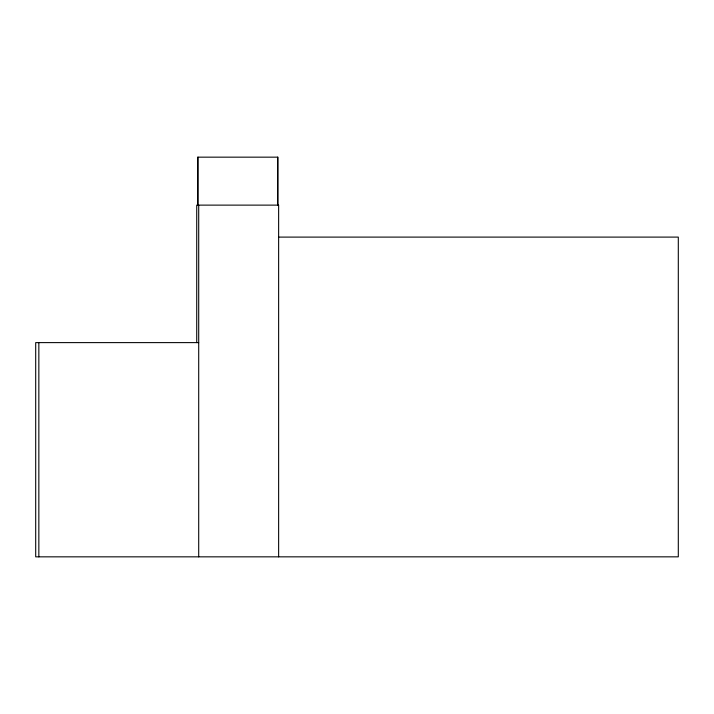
<?xml version="1.0" encoding="UTF-8"?>
<svg xmlns="http://www.w3.org/2000/svg" width="714" height="714" viewBox="0 0 714 714"><rect width="100%" height="100%" fill="white"/><g stroke="black" fill="none" stroke-linecap="round" stroke-linejoin="round"><path stroke-width="1.07" d="M278.594 237.102L678.3 237.102L678.3 556.84L35.7 556.84L35.7 342.613L198.706 342.613M278.638 556.84L278.638 205.123L198.01 205.123L198.01 157.16M277.942 205.123L277.942 157.16L197.662 157.16L197.662 205.123L196.725 205.123L196.725 342.613M277.594 157.16L277.594 205.123M198.706 205.123L198.706 556.84M38.842 342.613L38.842 556.84"/></g></svg>
